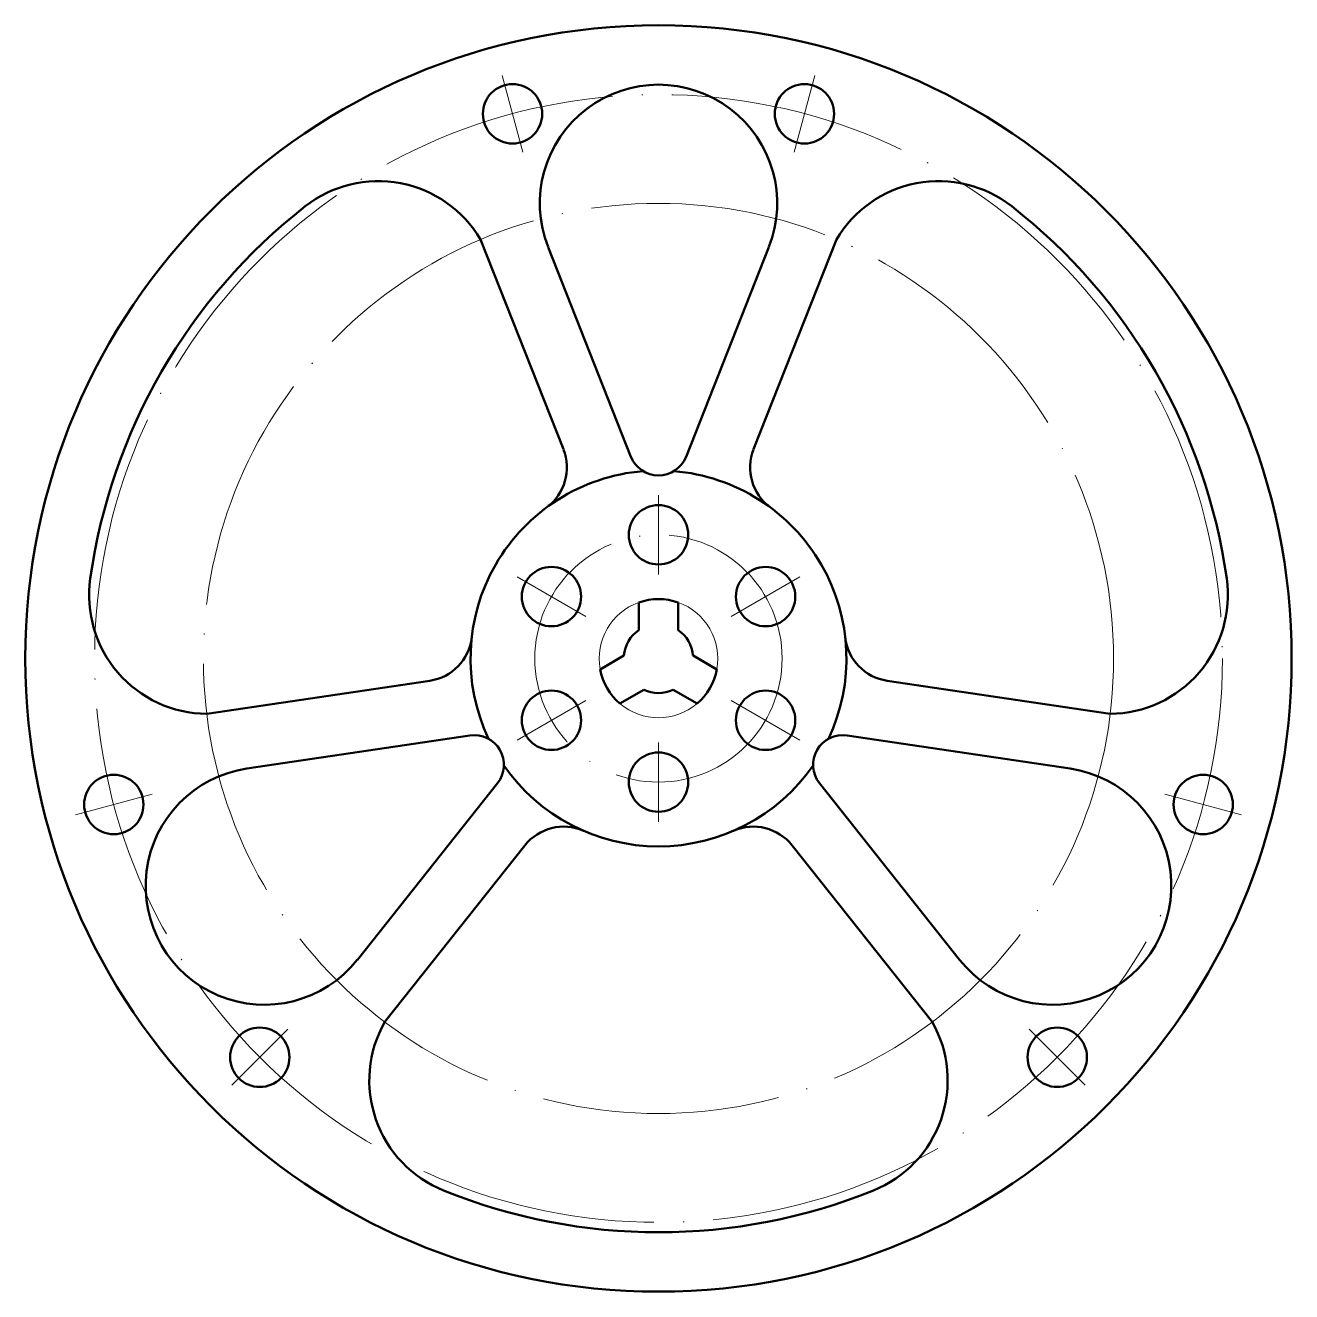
# Model space of a CAD drawing. Header units: millimetres. Extents: x 2193 to 2321, y 542 to 670.
import ezdxf

# ---------------------------------------------------------------- set-up
doc = ezdxf.new("R2010")
doc.units = ezdxf.units.MM
doc.linetypes.add('ACAD_ISO04W100', pattern=[30, 24, -2.95, 0.1, -2.95])
doc.layers.add('Contornos Visibles', color=7, linetype='Continuous', lineweight=50, true_color=0xffffff)
doc.layers.add('Ejes de revolución', color=6, linetype='ACAD_ISO04W100', lineweight=20, true_color=0xff00ff)

msp = doc.modelspace()

# ---------------------------------------------------------------- linework, layer by layer
at = {"layer": 'Contornos Visibles'}
for p, q in [((2238.73, 648.11), (2247.1, 626.91)), ((2274.69, 648.11), (2266.32, 626.91)), ((2245.55, 647.36), (2253.92, 626.16)), ((2267.87, 647.36), (2259.5, 626.16)), ((2254.71, 611.42), (2254.71, 608.64)), ((2258.71, 608.64), (2258.71, 611.42)), ((2253.22, 606.06), (2250.81, 604.67)), ((2262.61, 604.67), (2260.2, 606.06)), ((2211.05, 600.17), (2233.59, 603.52)), ((2302.37, 600.17), (2279.83, 603.52)), ((2252.81, 601.21), (2255.22, 602.6)), ((2258.2, 602.6), (2260.61, 601.21)), ((2215.11, 594.64), (2237.65, 597.98)), ((2298.31, 594.64), (2275.77, 597.98)), ((2226.27, 575.31), (2240.44, 593.15)), ((2287.15, 575.31), (2272.98, 593.15)), ((2229.03, 569.02), (2243.2, 586.87)), ((2284.39, 569.02), (2270.22, 586.87))]:
    msp.add_line(p, q, dxfattribs=at)
for centre, radius in [((2256.71, 605.77), 64), ((2241.96, 660.82), 3), ((2271.46, 660.82), 3), ((2256.71, 618.27), 3), ((2245.89, 612.02), 3), ((2267.54, 612.02), 3), ((2245.89, 599.52), 3), ((2267.54, 599.52), 3), ((2256.71, 593.27), 3), ((2201.65, 591.01), 3), ((2311.77, 591.01), 3), ((2216.41, 565.46), 3), ((2297.02, 565.46), 3)]:
    msp.add_circle(centre, radius, dxfattribs=at)
for centre, radius, start, end in [((2256.71, 651.77), 12, 338.4479, 201.5521), ((2228.39, 642.02), 12, 30.5053, 128), ((2285.03, 642.02), 12, 52, 149.4947), ((2256.71, 605.77), 58, 128, 172), ((2256.71, 605.77), 58, 8, 52), ((2242.45, 625.07), 5, 306.4512, 21.5521), ((2256.71, 627.27), 3, 201.5521, 338.4479), ((2270.97, 625.07), 5, 158.4479, 233.5488), ((2256.71, 605.77), 19, 94.7023, 205.2977), ((2256.71, 605.77), 19, 334.7023, 85.2977), ((2211.16, 612.17), 12, 172, 269.4947), ((2302.26, 612.17), 12, 270.5053, 8), ((2256.71, 605.77), 6, 70.5288, 109.4712), ((2256.71, 605.77), 3.5, 124.8499, 175.1501), ((2256.71, 605.77), 3.5, 4.8499, 55.1501), ((2232.86, 608.46), 5, 278.4479, 353.5488), ((2280.56, 608.46), 5, 186.4512, 261.5521), ((2256.71, 605.77), 6, 190.5288, 229.4712), ((2256.71, 605.77), 6, 310.5288, 349.4712), ((2256.71, 605.77), 3.5, 244.8499, 295.1501), ((2238.09, 595.02), 3, 321.5521, 98.4479), ((2275.33, 595.02), 3, 81.5521, 218.4479), ((2216.87, 582.77), 12, 98.4479, 321.5521), ((2256.71, 605.77), 19, 214.7023, 325.2977), ((2296.55, 582.77), 12, 218.4479, 81.5521), ((2247.12, 583.77), 5, 66.4512, 141.5521), ((2266.3, 583.77), 5, 38.4479, 113.5488), ((2239.48, 563.12), 12, 150.5053, 248), ((2273.94, 563.12), 12, 292, 29.4947), ((2256.71, 605.77), 58, 248, 292)]:
    msp.add_arc(centre, radius, start, end, dxfattribs=at)
at = {"layer": 'Ejes de revolución'}
for p, q in [((2242.99, 656.96), (2240.92, 664.69)), ((2272.5, 664.69), (2270.43, 656.96)), ((2256.71, 614.27), (2256.71, 622.27)), ((2242.42, 614.02), (2249.35, 610.02)), ((2264.07, 610.02), (2271, 614.02)), ((2249.35, 601.52), (2242.42, 597.52)), ((2271, 597.52), (2264.07, 601.52)), ((2256.71, 589.27), (2256.71, 597.27)), ((2197.79, 589.98), (2205.52, 592.05)), ((2307.9, 592.05), (2315.63, 589.98)), ((2219.23, 568.29), (2213.58, 562.63)), ((2299.84, 562.63), (2294.19, 568.29))]:
    msp.add_line(p, q, dxfattribs=at)
for radius in [57, 46, 12.5]:
    msp.add_circle((2256.71, 605.77), radius, dxfattribs=at)
for start, end in [(109.4712, 190.5288), (349.4712, 70.5288), (229.4712, 310.5288)]:
    msp.add_arc((2256.71, 605.77), 6, start, end, dxfattribs=at)

doc.saveas('drawing.dxf')
